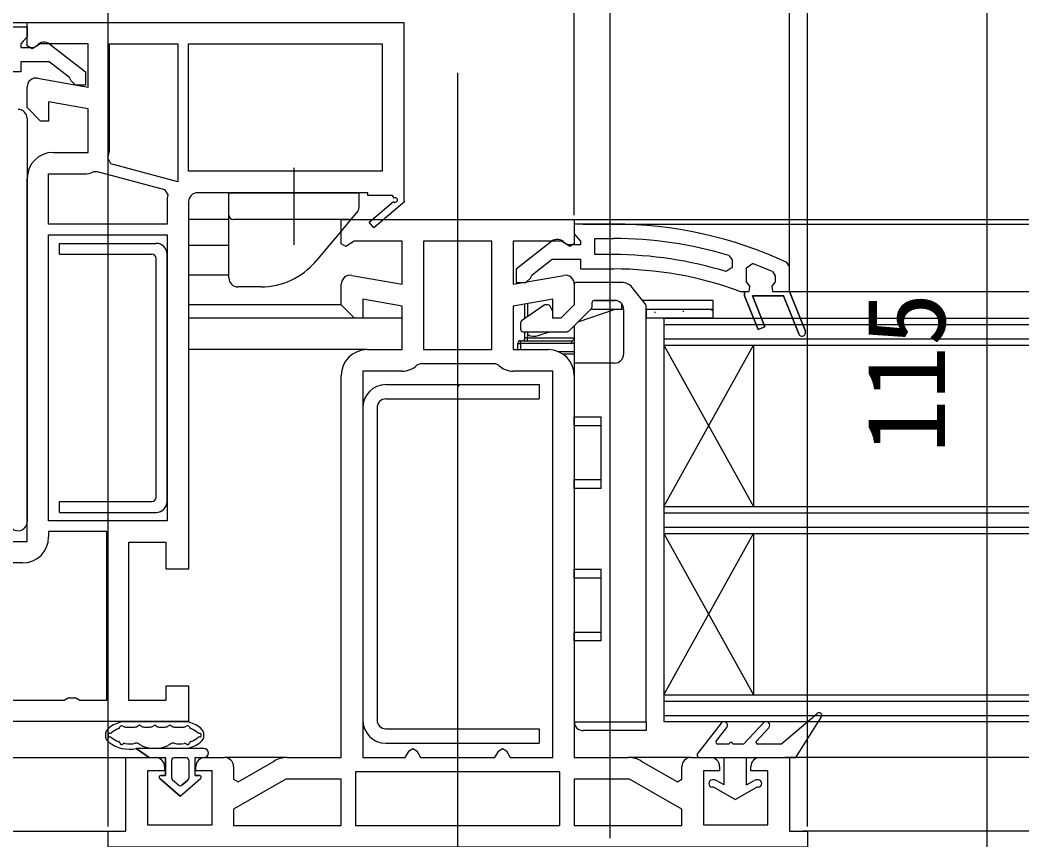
# Model space of a CAD drawing. Units: millimetres, scale not verified. Extents: x -525 to 525, y -783 to 778.
# Drawn here: x -111.8 to 0.7, y -521.9 to -430.4 of the extents above; entities that cross this region are included whole.
import ezdxf
from ezdxf.enums import TextEntityAlignment as Align

# ---------------------------------------------------------------- set-up
doc = ezdxf.new("R2010")
doc.units = ezdxf.units.MM
doc.header["$LTSCALE"] = 4
for name, color, linetype in [('0-3_YKK_11', 7, 'Continuous'), ('0-5_YKK_12', 2, 'Continuous'), ('0-6_YKK_13', 4, 'Continuous'), ('0-8_YKK_D', 6, 'Continuous')]:
    doc.layers.add(name, color=color, linetype=linetype)
doc.styles.add('ＭＳ ゴシック', font='')
doc.styles.get('ＭＳ ゴシック').set_extended_font_data('MS Gothic')

msp = doc.modelspace()

# ---------------------------------------------------------------- linework, layer by layer
at = {"layer": '0-3_YKK_11'}
for p, q in [((-95.4, -450.699), (-95.4, -453.199)), ((-69.177, -469.599), (-73.577, -469.599)), ((-91.177, -512.699), (-88.977, -512.699)), ((-36.977, -512.699), (-34.777, -512.699))]:
    msp.add_line(p, q, dxfattribs=at)
for points in [[(-111, -430.699), (-69, -430.699), (-69, -450.565), (-68.923, -450.699), (-72.341, -453.604), (-72.859, -452.994), (-70.139, -450.683)], [(-109.826, -436.914), (-104.2, -437.906), (-104.2, -433.099), (-109.556, -433.099), (-110.424, -433.641), (-111, -433.322), (-111, -430.699)], [(-115.367, -431.199), (-110.999, -431.199), (-110.999, -432.299), (-111.437, -432.795), (-111.699, -433.093), (-111.699, -433.499), (-110.299, -433.499), (-109.899, -433.299)], [(-94.2, -433.099), (-94.2, -448.478), (-101.684, -446.473), (-102.017, -445.8)], [(-101.8, -444.699), (-101.8, -433.099), (-94.2, -433.099)], [(-108.483, -433.112), (-104.499, -436.224), (-104.499, -437.699), (-105.601, -437.699), (-106.1, -437.224), (-106.292, -436.854), (-108.538, -435.099), (-111.699, -435.099), (-111.699, -436.199), (-115.367, -436.199)], [(-108.1, -445.199), (-104.2, -445.199), (-104.2, -440.343), (-108.6, -439.568), (-108.6, -441.699), (-109.5, -441.699), (-111, -440.199), (-111, -437.899)], [(-95.4, -453.199), (-108.6, -453.199), (-108.6, -447.599), (-104.7, -447.599)], [(-103.509, -447.343), (-103.174, -447.316), (-95.668, -449.327), (-95.311, -449.924)], [(-135, -507.699), (-135, -487.51), (-137.741, -486.473), (-137.459, -485.725), (-133.561, -487.199), (-132.666, -487.199), (-132.233, -486.949), (-131.8, -486.699), (-130.5, -486.699), (-130.5, -487.699), (-121.5, -487.699), (-121.5, -488.599), (-111, -488.599), (-111, -448.099)], [(-70.074, -450.305), (-70.251, -449.999), (-73, -449.999), (-73, -449.699), (-92, -449.699)], [(-93, -450.699), (-93, -491.699), (-95.5, -491.699), (-95.5, -488.699), (-99.7, -488.699), (-99.7, -506.299), (-95.5, -506.299), (-95.5, -504.699), (-93, -504.699), (-93, -508.699), (-134, -508.699)], [(-74.804, -458.914), (-69.177, -459.906), (-69.177, -455.099), (-74.534, -455.099), (-75.462, -455.679), (-75.977, -455.394), (-75.977, -452.699), (-62.977, -452.699), (-49.977, -452.699), (-49.977, -455.394), (-50.492, -455.679), (-51.421, -455.099), (-56.777, -455.099), (-56.777, -459.906), (-51.151, -458.914)], [(-45.61, -453.199), (-49.977, -453.199), (-49.977, -454.299), (-49.54, -454.795), (-49.277, -455.093), (-49.277, -455.499), (-50.677, -455.499), (-51.077, -455.299)], [(-52.494, -455.112), (-56.477, -458.224), (-56.477, -459.699), (-55.376, -459.699), (-54.877, -459.224), (-54.685, -458.854), (-52.439, -457.099), (-49.277, -457.099), (-49.277, -458.199), (-45.61, -458.199)], [(-45.61, -456.599), (-47.677, -456.599), (-47.677, -454.799), (-45.61, -454.799)], [(-32.732, -456.708), (-32.377, -457.186), (-32.377, -458.023), (-33.025, -458.5)], [(-24.949, -465.447), (-26.639, -461.199), (-30.116, -461.199), (-28.742, -464.651), (-29.486, -464.947), (-30.977, -461.199), (-30.977, -460.699), (-30.477, -460.699), (-30.402, -460.109), (-30.777, -459.624), (-30.777, -459.599), (-30.777, -458.064), (-30.103, -457.595)], [(-27.877, -458.494), (-27.577, -458.952), (-27.577, -459.624), (-27.952, -460.109), (-27.877, -460.699), (-25.977, -460.699), (-24.206, -465.151), (-25.977, -460.699), (-25.977, -457.917), (-26.267, -457.464)], [(-73.077, -467.199), (-69.177, -467.199), (-69.177, -462.343), (-73.577, -461.568), (-73.577, -463.699), (-74.477, -463.699), (-75.977, -462.199), (-75.977, -459.899)], [(-49.977, -459.899), (-49.977, -462.199), (-51.477, -463.699), (-52.377, -463.699), (-52.377, -461.568), (-56.777, -462.343), (-56.777, -467.199), (-52.877, -467.199)], [(-31.594, -460.669), (-31.424, -460.699), (-30.977, -460.699), (-30.977, -461.199), (-29.486, -464.947), (-28.742, -464.651), (-30.116, -461.199), (-26.639, -461.199), (-24.949, -465.447)], [(-58.432, -468.937), (-58.777, -468.799), (-62.977, -468.799), (-67.177, -468.799), (-67.522, -468.937)], [(-82.004, -512.699), (-75.977, -512.699), (-75.977, -470.099)], [(-73.577, -469.599), (-73.577, -512.699), (-68.843, -512.699), (-68.41, -511.949), (-67.977, -511.699), (-67.544, -511.949), (-67.111, -512.699), (-62.977, -512.699), (-58.843, -512.699), (-58.41, -511.949), (-57.977, -511.699), (-57.544, -511.949), (-57.111, -512.699), (-52.377, -512.699), (-52.377, -469.599), (-56.777, -469.599)], [(-49.977, -470.099), (-49.977, -512.699), (-43.95, -512.699)], [(-102.1, -506.299), (-102.1, -487.499), (-108.6, -487.499), (-108.6, -488.099)], [(-111.5, -490.999), (-123.405, -490.999), (-123.903, -490.549), (-124.4, -490.099), (-132.6, -490.099), (-132.6, -506.299), (-128.866, -506.299), (-128.433, -506.049), (-127.567, -506.049), (-127.134, -506.299), (-120.866, -506.299), (-120.433, -506.049), (-119.567, -506.049), (-119.134, -506.299), (-106.866, -506.299), (-106.433, -506.049), (-105.567, -506.049), (-105.134, -506.299), (-102.1, -506.299)], [(-29.277, -512.699), (-25.977, -512.699), (-25.977, -520.899), (-23.977, -520.899), (-23.977, -522.699), (-62.977, -522.699), (-101.977, -522.699), (-101.977, -520.899), (-99.977, -520.899), (-99.977, -512.699), (-96.677, -512.699)], [(-95.677, -513.699), (-95.677, -514.199), (-97.577, -514.199), (-97.577, -520.199), (-90.377, -520.199), (-90.377, -514.199), (-92.177, -514.199), (-92.177, -513.699)], [(-87.977, -513.699), (-87.977, -515.122), (-87.477, -515.41), (-83.454, -513.088)], [(-42.5, -513.088), (-38.477, -515.41), (-37.977, -515.122), (-37.977, -513.699)], [(-33.777, -513.699), (-33.777, -514.199), (-35.577, -514.199), (-35.577, -520.199), (-28.377, -520.199), (-28.377, -514.199), (-30.277, -514.199), (-30.277, -513.699)]]:
    msp.add_lwpolyline(points, dxfattribs=at)
for points in [[(-71.4, -447.299), (-93, -447.299), (-93, -433.099), (-71.4, -433.099)], [(-108.6, -486.299), (-108.6, -454.399), (-95.4, -454.399), (-95.4, -486.299)], [(-59.177, -467.199), (-59.177, -455.099), (-62.977, -455.099), (-66.777, -455.099), (-66.777, -467.199), (-62.977, -467.199)], [(-87.977, -520.299), (-75.977, -520.299), (-75.977, -515.099), (-82.138, -515.099), (-87.977, -518.47)], [(-51.577, -514.299), (-62.977, -514.299), (-74.377, -514.299), (-74.377, -520.299), (-62.977, -520.299), (-51.577, -520.299)], [(-49.977, -520.299), (-37.977, -520.299), (-37.977, -518.47), (-43.816, -515.099), (-49.977, -515.099)]]:
    msp.add_lwpolyline(points, close=True, dxfattribs=at)
for centre, radius, start, end in [((-109.099, -433.899), 1, 51.91328, 143.13011), ((-110, -437.899), 1, 79.99999, 179.99998), ((-108.1, -448.099), 2.9, 90.00001, 179.99999), ((-104.7, -444.699), 2.9, 337.68615, 359.99999), ((-104.7, -444.699), 2.9, 269.99996, 294.25263), ((-92, -450.699), 3.4, 166.82613, 179.99998), ((-92, -450.699), 1, 90.00001, 179.99999), ((-69.949, -450.521), 0.25, 220.35701, 120), ((-45.61, -499.199), 46, 65.13402, 89.99999), ((-51.877, -455.899), 1, 36.86989, 128.08672), ((-45.61, -499.199), 44.4, 73.13981, 90.00001), ((-45.61, -499.199), 42.6, 72.81723, 90.00001), ((-45.61, -499.199), 44.4, 66.46078, 69.55779), ((-74.977, -459.899), 1, 80.00002, 180), ((-50.977, -459.899), 1, 360, 99.99998), ((-45.61, -499.199), 41, 70.01112, 90.00001), ((-24.577, -465.299), 0.4, 201.69939, 21.69941), ((-24.577, -465.299), 0.4, 201.69939, 21.69941), ((-73.077, -470.099), 2.9, 90.00001, 179.99999), ((-52.877, -470.099), 2.9, 0.00001, 89.99999), ((-69.177, -467.199), 2.4, 270, 313.60283), ((-56.777, -467.199), 2.4, 226.39717, 270), ((-111.5, -488.099), 2.9, 270.00001, 359.99999), ((-96.677, -513.699), 1, 0.00001, 89.99999), ((-91.177, -513.699), 1, 90.00001, 179.99999), ((-88.977, -513.699), 1, 0.00001, 89.99999), ((-82.004, -515.599), 2.9, 89.99998, 119.99999), ((-43.95, -515.599), 2.9, 60.00001, 90.00002), ((-36.977, -513.699), 1, 90.00001, 179.99999), ((-34.777, -513.699), 1, 0.00001, 89.99999), ((-29.277, -513.699), 1, 90.00001, 179.99999)]:
    msp.add_arc(centre, radius, start, end, dxfattribs=at)
at = {"layer": '0-5_YKK_12'}
for p, q in [((-219.477, -430.699), (-110.477, -430.699)), ((-62.977, -529.947), (-62.977, -436.311)), ((-88.5, -452.699), (-92.977, -452.699)), ((-50.477, -452.699), (0.717, -452.699)), ((-48.977, -453.201), (0.717, -453.201)), ((-88.5, -455.599), (-92.977, -455.599)), ((-88.5, -458.899), (-92.977, -458.899)), ((-25.977, -460.699), (0.717, -460.699)), ((-75.932, -462.199), (-92.977, -462.199)), ((-69.177, -463.699), (-92.977, -463.699)), ((-39.978, -463.699), (0.717, -463.699)), ((-39.978, -464.399), (0.717, -464.399)), ((-39.977, -463.699), (-39.977, -508.699)), ((-39.978, -465.999), (0.717, -465.999)), ((-39.978, -466.699), (0.717, -466.699)), ((-39.977, -466.699), (-29.977, -484.699)), ((-39.977, -484.699), (-29.977, -466.699)), ((-29.977, -466.699), (-29.977, -484.699)), ((-73.078, -467.199), (-92.977, -467.199)), ((-39.978, -484.699), (0.717, -484.699)), ((-39.978, -485.399), (0.717, -485.399)), ((-39.978, -486.999), (0.717, -486.999)), ((-39.978, -487.699), (0.717, -487.699)), ((-39.977, -487.699), (-29.977, -505.699)), ((-39.977, -505.699), (-29.977, -487.699)), ((-29.977, -487.699), (-29.977, -505.699)), ((-39.978, -505.699), (0.717, -505.699)), ((-39.978, -506.399), (0.717, -506.399)), ((-39.978, -507.999), (0.717, -507.999)), ((-39.978, -508.699), (0.717, -508.699)), ((-219.477, -512.699), (-99.478, -512.699)), ((-82.004, -512.699), (-88.977, -512.699)), ((-36.977, -512.699), (-43.95, -512.699)), ((0.717, -512.699), (-26.477, -512.699)), ((-219.477, -520.899), (-101.478, -520.899)), ((0.717, -520.899), (-24.477, -520.899))]:
    msp.add_line(p, q, dxfattribs=at)
at = {"layer": '0-6_YKK_13'}
for p, q in [((-110.999, -441.403), (-110.999, -486.403)), ((-81.25, -446.905), (-81.25, -455.493)), ((-74, -449.699), (-74, -451.417)), ((-88.5, -453.699), (-88.5, -452.199)), ((-75.156, -452.699), (-88, -452.699)), ((-88.5, -459.199), (-88.5, -453.699)), ((-76.032, -454.02), (-78.818, -457.341)), ((-107.399, -456.549), (-107.399, -455.349)), ((-107.399, -455.349), (-96.599, -455.349)), ((-107.399, -456.549), (-97.099, -456.549)), ((-95.399, -484.149), (-95.399, -456.549)), ((-96.599, -483.649), (-96.599, -457.049)), ((-49.997, -459.701), (-49.977, -459.701)), ((-49.977, -459.901), (-49.977, -459.701)), ((-49.977, -459.901), (-49.977, -461.494)), ((-44.698, -459.701), (-49.777, -459.701)), ((-84.947, -460.199), (-87.5, -460.199)), ((-42.043, -462.119), (-43.527, -460.264)), ((-53.329, -462.237), (-55.849, -464.002)), ((-55.477, -463.741), (-55.477, -462.116)), ((-55.177, -462.063), (-55.177, -463.531)), ((-52.893, -462.201), (-53.214, -462.201)), ((-52.377, -462.894), (-52.719, -462.301)), ((-47.977, -462.322), (-47.977, -461.901)), ((-47.777, -461.701), (-45.477, -461.701)), ((-45.577, -461.701), (-47.777, -461.701)), ((-45.477, -461.701), (-45.577, -461.701)), ((-44.727, -462.04), (-44.727, -462.701)), ((-34.777, -461.701), (-42.377, -461.701)), ((-41.977, -508.701), (-41.977, -462.306)), ((-50.502, -465.055), (-48.124, -462.676)), ((-48.149, -462.701), (-44.477, -462.701)), ((-44.477, -462.701), (-44.477, -467.701)), ((-41.977, -462.701), (-34.777, -462.701)), ((-41.977, -462.701), (-41.977, -463.702)), ((-41.001, -462.983), (-41.001, -463.083)), ((-37.826, -462.883), (-37.826, -462.983)), ((-34.777, -462.701), (-34.477, -462.701)), ((-34.651, -462.783), (-34.651, -462.883)), ((-34.477, -463.702), (-34.477, -462.701)), ((-55.977, -464.248), (-55.977, -464.901)), ((-49.977, -464.529), (-49.977, -468.701)), ((-44.477, -463.702), (-44.477, -463.702)), ((-34.477, -463.702), (-41.977, -463.702)), ((-36.238, -463.677), (-36.238, -463.702)), ((-55.677, -465.201), (-50.856, -465.201)), ((-55.477, -465.901), (-55.477, -465.201)), ((-55.177, -465.201), (-55.177, -465.901)), ((-53.994, -465.621), (-52.759, -465.201)), ((-56.277, -467.201), (-56.277, -466.501)), ((-55.977, -466.201), (-50.277, -466.201)), ((-55.977, -466.501), (-55.977, -466.201)), ((-50.277, -466.501), (-55.977, -466.501)), ((-55.177, -465.901), (-55.477, -465.901)), ((-50.277, -466.201), (-50.277, -466.501)), ((-51.819, -467.401), (-49.977, -467.401)), ((-49.977, -467.701), (-51.249, -467.701)), ((-49.977, -468.701), (-49.977, -474.701)), ((-45.477, -468.701), (-49.977, -468.701)), ((-70.977, -471.099), (-53.877, -471.099)), ((-62.977, -471.35), (-62.726, -471.099)), ((-53.877, -471.099), (-53.877, -472.699)), ((-70.977, -472.699), (-53.877, -472.699)), ((-73.577, -473.699), (-73.577, -508.499)), ((-71.977, -473.699), (-71.977, -508.499)), ((-49.977, -474.701), (-46.977, -474.701)), ((-46.977, -482.701), (-46.977, -474.701)), ((-49.977, -481.701), (-46.977, -481.701)), ((-49.977, -482.701), (-49.977, -481.701)), ((-49.977, -482.701), (-49.977, -491.701)), ((-46.977, -482.701), (-49.977, -482.701)), ((-107.399, -485.349), (-107.399, -484.149)), ((-107.399, -484.149), (-97.099, -484.149)), ((-107.399, -485.349), (-96.599, -485.349)), ((-49.977, -491.701), (-46.977, -491.701)), ((-46.977, -499.701), (-46.977, -491.701)), ((-49.977, -498.701), (-46.977, -498.701)), ((-49.977, -499.701), (-49.977, -498.701)), ((-49.977, -499.701), (-49.977, -508.701)), ((-46.977, -499.701), (-49.977, -499.701)), ((-26.821, -511.151), (-22.872, -507.771)), ((-25.277, -512.699), (-22.423, -508.159)), ((-100.268, -508.699), (-93.287, -508.699)), ((-99.989, -509.299), (-98.986, -509.299)), ((-97.928, -509.299), (-97.306, -509.299)), ((-96.248, -509.299), (-95.626, -509.299)), ((-94.568, -509.299), (-93.566, -509.299)), ((-70.977, -509.499), (-53.877, -509.499)), ((-53.877, -509.499), (-53.877, -511.099)), ((-49.977, -508.701), (-41.977, -508.701)), ((-41.977, -508.701), (-41.977, -509.701)), ((-33.593, -508.853), (-36.214, -512.215)), ((-34.15, -510.876), (-32.961, -509.344)), ((-31.018, -511.135), (-28.87, -508.827)), ((-29.672, -510.863), (-28.284, -509.372)), ((-41.977, -509.701), (-48.977, -509.701)), ((-91.276, -511.699), (-98.827, -511.699)), ((-70.977, -511.099), (-53.877, -511.099)), ((-32.699, -511.199), (-33.992, -511.199)), ((-31.164, -511.199), (-32.299, -511.199)), ((-26.951, -511.199), (-29.525, -511.199)), ((-97.377, -512.699), (-95.577, -512.699)), ((-97.377, -512.699), (-95.577, -512.699)), ((-95.577, -512.699), (-95.577, -514.699)), ((-95.577, -514.699), (-95.577, -512.699)), ((-94.577, -512.699), (-93.277, -512.699)), ((-94.577, -512.699), (-93.277, -512.699)), ((-92.277, -512.699), (-91.277, -512.699)), ((-92.277, -514.699), (-92.277, -512.699)), ((-92.277, -512.699), (-91.277, -512.699)), ((-92.277, -514.699), (-92.277, -512.699)), ((-35.977, -512.699), (-25.277, -512.699)), ((-33.277, -515.754), (-33.277, -512.699)), ((-30.777, -515.754), (-30.777, -512.699)), ((-94.877, -514.999), (-94.877, -512.999)), ((-94.877, -514.999), (-94.877, -512.999)), ((-92.977, -512.999), (-92.977, -514.999)), ((-92.977, -512.999), (-92.977, -514.999)), ((-96.206, -515.055), (-93.927, -516.999)), ((-93.927, -516.999), (-96.206, -515.055)), ((-95.577, -514.699), (-96.075, -514.699)), ((-96.075, -514.699), (-95.577, -514.699)), ((-93.927, -516.999), (-91.648, -515.055)), ((-93.927, -516.999), (-91.648, -515.055)), ((-91.779, -514.699), (-92.277, -514.699)), ((-92.277, -514.699), (-91.779, -514.699)), ((-34.345, -515.199), (-34.577, -515.199)), ((-29.477, -515.199), (-29.709, -515.199)), ((-94.122, -515.781), (-94.772, -515.227)), ((-94.122, -515.781), (-94.772, -515.227)), ((-93.082, -515.227), (-93.732, -515.781)), ((-93.732, -515.781), (-93.082, -515.227)), ((-34.452, -515.999), (-34.577, -515.999)), ((-32.027, -517.399), (-34.452, -515.999)), ((-33.277, -515.754), (-34.145, -515.253)), ((-32.027, -517.399), (-29.602, -515.999)), ((-30.777, -515.754), (-29.909, -515.253)), ((-29.477, -515.999), (-29.602, -515.999))]:
    msp.add_line(p, q, dxfattribs=at)
for points in [[(-88.5, -452.199), (-88.5, -449.699), (-74, -449.699)], [(-74.117, -451.738), (-74.773, -452.52), (-76.032, -454.02)], [(-34.477, -462.701), (-34.477, -461.701), (-34.777, -461.701)], [(-49.56, -464.112), (-45.412, -462.701), (-44.477, -462.701)], [(-56.277, -466.501), (-55.977, -466.501), (-55.977, -467.201)], [(-55.177, -466.201), (-55.177, -465.901), (-49.977, -465.901)], [(-46.977, -475.701), (-49.977, -475.701), (-49.977, -474.701)], [(-46.977, -492.701), (-49.977, -492.701), (-49.977, -491.701)], [(-98.827, -511.699), (-97.377, -512.699), (-98.827, -511.699)]]:
    msp.add_lwpolyline(points, dxfattribs=at)
for centre, radius, start, end in [((-111.999, -441.403), 1, 0, 90), ((-88, -452.199), 0.5, 180, 270), ((-74.5, -451.417), 0.5, 320, 0), ((-75.156, -452.199), 0.5, 270, 320), ((-96.599, -456.549), 1.2, 0, 90), ((-97.099, -457.049), 0.5, 0, 90), ((-84.947, -452.199), 8, 270, 320), ((-84.947, -452.199), 8, 315.4052, 320), ((-87.5, -459.199), 1, 180, 270), ((-49.777, -459.901), 0.2, 90, 180), ((-44.698, -461.201), 1.5, 38.65981, 90), ((-53.214, -462.401), 0.2, 90, 125), ((-52.893, -462.401), 0.2, 30, 90), ((-48.477, -462.322), 0.5, 315, 0), ((-47.777, -461.901), 0.2, 90, 180), ((-45.477, -462.701), 1, 0, 90), ((-42.277, -462.306), 0.3, 0, 38.65981), ((-55.677, -464.248), 0.3, 125, 180), ((-55.677, -464.901), 0.3, 180, 270), ((-54.477, -464.201), 1.5, 221.81031, 228.18969), ((-54.477, -464.201), 1.5, 242.18186, 288.79043), ((-50.856, -464.701), 0.5, 270, 315), ((-55.977, -466.501), 0.3, 90, 180), ((-55.777, -465.901), 0.3, 270, 0), ((-50.277, -465.901), 0.3, 270, 0), ((-50.277, -465.901), 0.6, 270, 300), ((-45.477, -467.701), 1, 270, 0), ((-70.977, -473.699), 2.6, 90, 180), ((-70.977, -473.699), 1, 90, 180), ((-97.099, -483.649), 0.5, 270, 0), ((-96.599, -484.149), 1.2, 270, 0), ((-111.999, -486.403), 1, 225, 0), ((-22.677, -507.999), 0.3, 327.84718, 130.56105), ((-101.278, -510.199), 1, 127.38277, 232.61723), ((-99.578, -512.424), 3.8, 102.43989, 127.38277), ((-99.578, -512.424), 3.2, 112.8033, 128.87367), ((-100.935, -509.197), 0.3, 292.8033, 342.58405), ((-100.458, -509.347), 0.2, 54.106, 162.58405), ((-100.268, -509.299), 0.6, 90, 102.43989), ((-99.989, -508.699), 0.6, 234.106, 270), ((-98.986, -508.699), 0.6, 270, 311.40962), ((-98.457, -509.299), 0.2, 48.59038, 131.40962), ((-97.928, -508.699), 0.6, 228.59038, 270), ((-97.306, -508.699), 0.6, 270, 311.40962), ((-96.777, -509.299), 0.2, 48.59038, 131.40962), ((-96.248, -508.699), 0.6, 228.59038, 270), ((-95.626, -508.699), 0.6, 270, 311.40962), ((-95.097, -509.299), 0.2, 48.59038, 131.40962), ((-94.568, -508.699), 0.6, 228.59038, 270), ((-93.566, -508.699), 0.6, 270, 305.89399), ((-93.287, -509.299), 0.6, 77.56012, 90), ((-93.096, -509.347), 0.2, 17.41595, 125.89399), ((-93.976, -512.424), 3.8, 52.61723, 77.56012), ((-92.619, -509.197), 0.3, 197.41595, 247.1967), ((-93.976, -512.424), 3.2, 51.12634, 67.1967), ((-92.276, -510.199), 1, 307.38277, 52.61723), ((-70.977, -508.499), 2.6, 180, 270), ((-70.977, -508.499), 1, 180, 270), ((-48.977, -508.701), 1, 180, 270), ((-33.277, -509.099), 0.4, 322.18768, 142.05449), ((-28.577, -509.099), 0.4, 317.0674, 137.0674), ((-101.778, -510.199), 0.2, 89.61392, 270.38608), ((-101.775, -509.699), 0.3, 269.61392, 308.87367), ((-101.775, -510.699), 0.3, 51.12633, 90.38608), ((-99.578, -507.974), 3.2, 231.12633, 247.1967), ((-93.976, -507.974), 3.2, 292.8033, 308.87367), ((-91.779, -509.699), 0.3, 231.12634, 270.38612), ((-91.779, -510.699), 0.3, 89.61393, 128.87367), ((-91.776, -510.199), 0.2, 269.61393, 90.38612), ((-99.578, -507.974), 3.8, 232.61723, 281.41207), ((-100.935, -511.201), 0.3, 17.41595, 67.1967), ((-100.458, -511.051), 0.2, 197.41595, 310.68193), ((-100.132, -511.43), 0.3, 80.90118, 130.68193), ((-99.578, -507.974), 3.2, 260.90118, 281.41207), ((-98.827, -511.699), 0.6, 57.36313, 101.41207), ((-96.777, -508.499), 3.2, 237.36313, 302.63687), ((-94.728, -511.699), 0.6, 78.58793, 122.63687), ((-93.976, -507.974), 3.2, 258.58793, 279.09882), ((-93.422, -511.43), 0.3, 49.31808, 99.09882), ((-93.096, -511.051), 0.2, 229.31808, 342.58405), ((-93.976, -507.974), 3.8, 281.41207, 307.38277), ((-92.619, -511.201), 0.3, 112.8033, 162.58405), ((-91.277, -512.199), 0.5, 270, 90.11459), ((-91.276, -512.199), 0.5, 270.11462, 89.88538), ((-33.992, -510.999), 0.2, 142.18768, 270), ((-32.499, -511.199), 0.2, 0, 180), ((-31.164, -510.999), 0.2, 270, 317.0674), ((-29.525, -510.999), 0.2, 137.0674, 270), ((-26.951, -510.999), 0.2, 270, 310.56105), ((-94.577, -512.999), 0.3, 90, 180), ((-94.577, -512.999), 0.3, 90, 180), ((-93.277, -512.999), 0.3, 0, 90), ((-93.277, -512.999), 0.3, 0, 90), ((-91.277, -512.199), 0.5, 270.00002, 270.11467), ((-35.977, -512.399), 0.3, 142.05449, 270), ((-96.075, -514.901), 0.202, 90.00003, 229.53622), ((-96.075, -514.901), 0.202, 90, 229.53619), ((-94.577, -514.999), 0.3, 180, 229.53619), ((-94.577, -514.999), 0.3, 180, 229.53619), ((-93.277, -514.999), 0.3, 310.46381, 0), ((-93.277, -514.999), 0.3, 310.46381, 0), ((-91.779, -514.901), 0.202, 310.46381, 90), ((-91.779, -514.901), 0.202, 310.46381, 90), ((-34.577, -515.599), 0.4, 90, 270), ((-34.345, -515.599), 0.4, 60, 90), ((-29.709, -515.599), 0.4, 90, 120), ((-29.477, -515.599), 0.4, 270, 90), ((-93.927, -515.553), 0.3, 229.53619, 310.46381), ((-93.927, -515.553), 0.3, 229.53619, 310.46381)]:
    msp.add_arc(centre, radius, start, end, dxfattribs=at)
at = {"layer": '0-8_YKK_D'}
for p, q in [((-101.977, -520.399), (-101.977, -366.699)), ((-101.977, -520.399), (-101.977, -366.699)), ((-45.977, -521.699), (-45.977, -366.699)), ((-49.977, -452.199), (-49.977, -386.699)), ((-49.977, -452.199), (-49.977, -386.699)), ((-25.977, -458.653), (-25.977, -386.699)), ((-25.977, -458.653), (-25.977, -386.699)), ((-23.977, -520.399), (-23.977, -386.699)), ((-3.977, -407.699), (-3.977, -522.699))]:
    msp.add_line(p, q, dxfattribs=at)

# ---------------------------------------------------------------- texts
at = {"layer": '0-8_YKK_D', "style": 'ＭＳ ゴシック'}
msp.add_text('115', height=8.798, rotation=90, dxfattribs=at).set_placement((-5.977, -478.767), align=Align.BOTTOM_LEFT)

doc.saveas('drawing.dxf')
